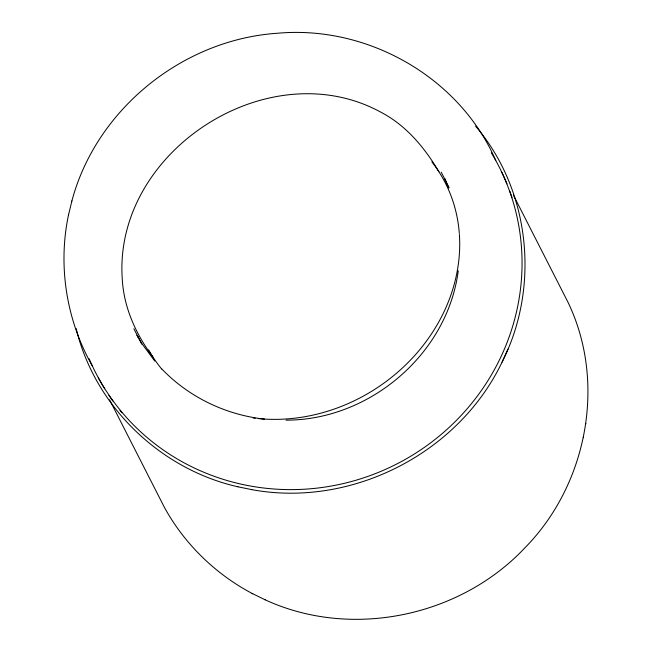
<?xml version="1.0" encoding="UTF-8"?>
<svg xmlns="http://www.w3.org/2000/svg" width="652" height="652" viewBox="0 0 652 652"><rect width="100%" height="100%" fill="white"/><g stroke="black" fill="none" stroke-linecap="round" stroke-linejoin="round"><path stroke-width="0.98" d="M264.573 599.53L265.193 599.832C351.444 639.596 460.198 616.702 524.942 547.778C587.175 484.632 606.759 382.683 567.982 302.235L513.401 195.127M68.607 214.5L68.541 214.793C57.686 265.918 66.455 320.613 92.364 365.976M458.242 270.833C447.5 354.069 369.464 420.312 286.016 420.141M583.336 437.728L583.458 437.044M585.74 424.061L585.863 423.352M71.818 201.24L71.883 200.971C96.292 109.031 183.114 39.389 277.703 33.236C367.524 25.086 459.619 77.197 495.74 160.449M68.541 214.793L71.883 200.971M251.68 489.619L251.843 489.652C351.346 508.03 458.429 453.466 502.048 362.162L502.121 362.015C540.158 287.035 530.394 190.376 475.561 126.113M502.048 362.162L507.981 349.073M264.541 419.122C225.853 414.916 188.713 397.101 161.778 368.918M76.178 328.518C94.687 406.245 160.131 469.155 237.768 486.759L237.939 486.791M237.768 486.759L251.843 489.652M109.569 399.749L164.606 507.761C184.63 544.037 215.478 574.062 252.079 593.426L252.732 593.736M252.079 593.426L265.193 599.832M154.768 361.102L142.356 344.215L137.001 335.209L138.623 338.046M438.918 171.753C424.713 147.743 406.212 125.461 381.135 112.331L380.833 112.168C268.159 50.742 112.812 151.957 122.299 279.602L122.323 279.944C124.051 308.151 136.138 334.582 152.886 356.994M441.2 172.128L449.057 187.548M133.872 328.722L141.728 344.142M445.952 181.452L444.607 178.477L448.747 188.102M501.763 172.161A226.472 218.648 -27 0 1 506.938 183.823M509.774 191.142A226.472 218.648 -27 0 1 512.024 197.637M121.9 412.659A226.472 218.648 -27 0 1 120.033 410.385M112.877 401.013A226.472 218.648 -27 0 1 108.941 395.373M104.687 388.779A226.472 218.648 -27 0 1 98.297 377.736M491.315 152.804A226.472 218.648 -27 0 1 396.889 463.922A226.472 218.648 -27 0 1 89.161 358.812M431.901 161.932A170.368 147.768 -33.5 0 1 459.318 233.481M459.383 234.435A170.368 147.768 -33.5 0 1 258.249 418.576M255.258 418.25A170.368 147.768 -33.5 0 1 253.261 418.005M161.647 368.983A170.368 147.768 -33.5 0 1 148.623 349.814"/></g></svg>
